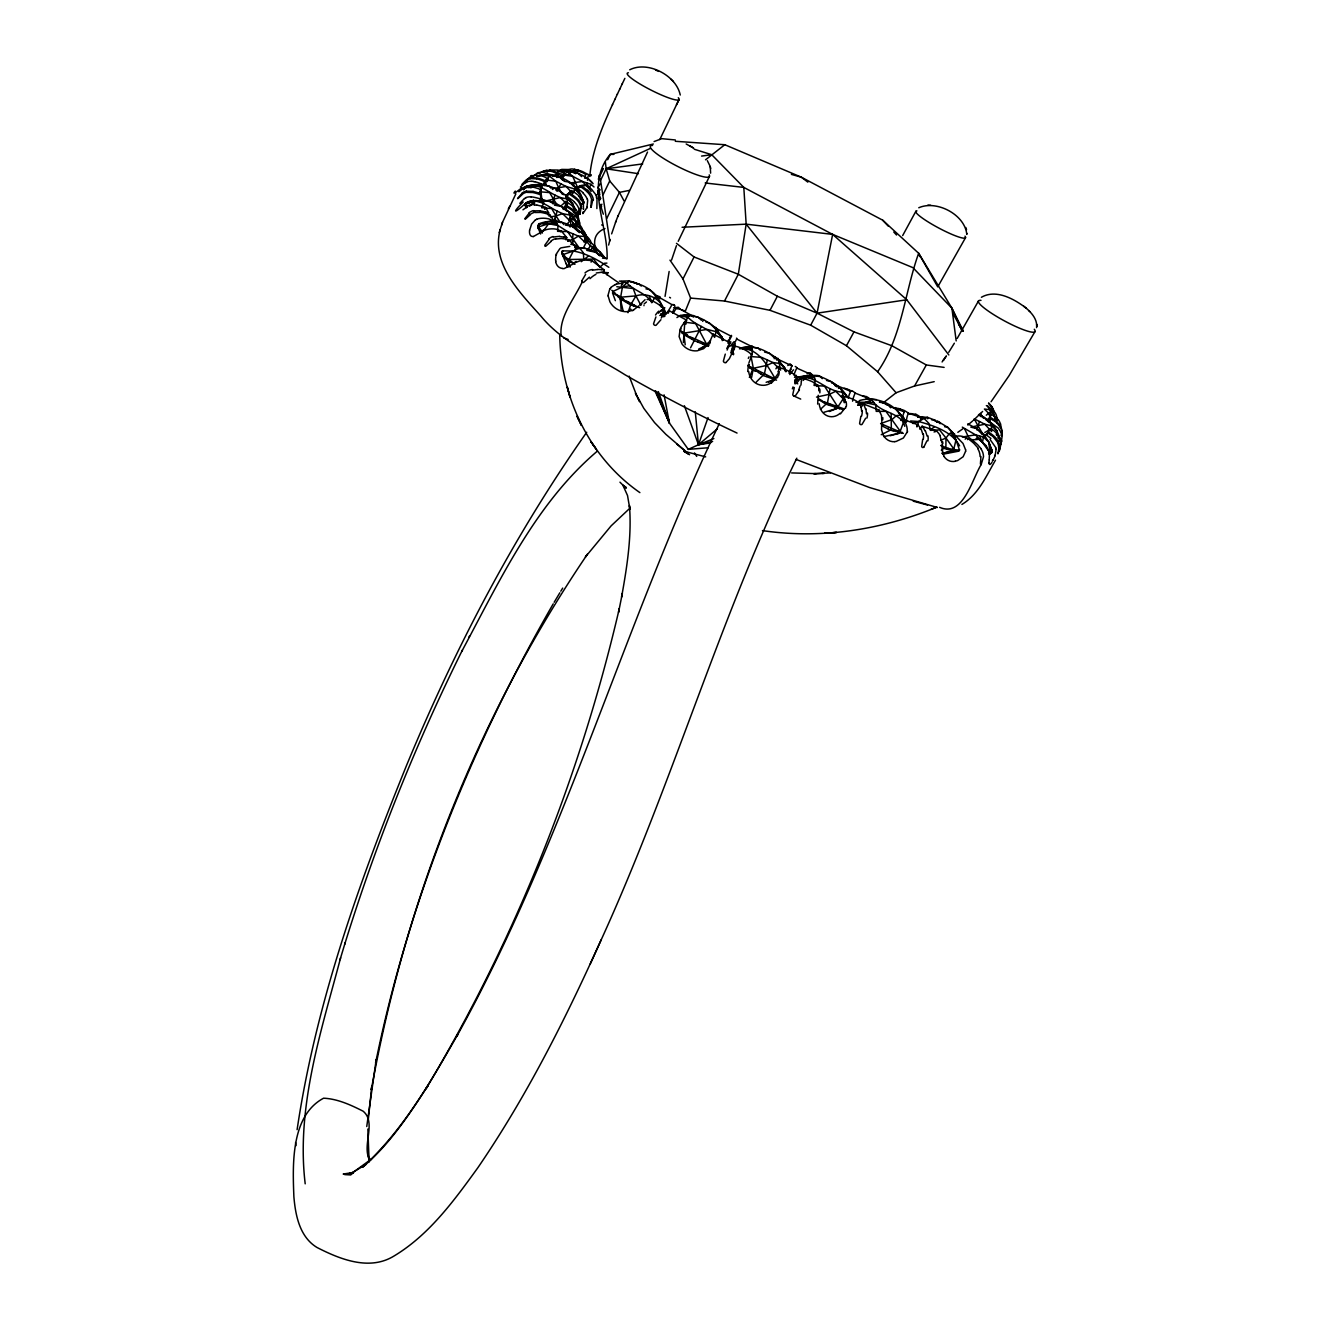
<?xml version="1.0" encoding="UTF-8"?>
<svg xmlns="http://www.w3.org/2000/svg" width="1330" height="1330" viewBox="0 0 1330 1330"><rect width="100%" height="100%" fill="white"/><g stroke="black" fill="none" stroke-linecap="round" stroke-linejoin="round"><path stroke-width="1.5" d="M660.661 306.681L660.678 303.14C656.039 292.201 644.867 284.82 633.462 282.758M1001.756 431.086L1001.124 435.675M998.996 447.528L997.932 453.846L999.046 450.737M563.787 208.627L567.411 204.604L567.012 196.225L568.442 193.715A53.399 52.003 58.8 0 1 575.74 198.835A13.483 13.167 65.6 0 1 580.911 207.729M861.657 411.269L861.175 407.18M1001.989 432.416L1001.606 435.691M733.429 354.778L732.032 351.918L734.509 348.909L732.182 351.07M801.358 381.394L800.943 385.118M940.16 423.721L937.334 421.061L947.725 427.329L954.707 435.11L952.729 432.533L949.371 433.63L945.979 438.002L945.896 447.08L941.274 450.155M980.958 456.523L980.426 463.804A2.028 1.33 -62 0 0 981.058 464.702C971.632 480.496 962.837 517.503 939.595 507.329M367.861 1129.054L369.108 1161.256M988.938 463.039L989.188 460.014M749.438 366.714L749.455 367.645M583.87 202.077L583.155 204.321C582.839 184.488 555.508 169.691 537.187 176.225M660.295 298.319L659.896 296.856M579.78 226.832L579.548 223.191M818.798 390.821L818.815 389.856A26.184 9.144 -57.9 0 0 818.731 389.324M866.512 413.78L865.93 408.776M545.815 185.469L546.098 179.982L551.086 174.529L550.038 175.46M663.437 314.661L664.834 311.087L663.437 314.661L659.796 315.476M732.032 351.918L732.564 350.339M999.262 451.119L999.628 446.597A11.604 11.421 -4.7 0 0 998.414 441.61M540.595 234.013L537.869 227.181L538.75 223.889C556.572 216.657 577.503 225.103 588.359 240.165L581.759 232.418M966.893 233.432L966.794 234.413C964.965 214.596 936.619 199.766 918.764 207.763M683.371 342.575L684.8 322.209L686.613 320.164L669.306 310.771L668.308 311.436M881.823 421.577L881.541 415.658L879.047 410.106L863.768 404.054L864.583 405.534M997.051 420.762L997.001 417.238M572.615 206.034A52.751 51.504 20.4 0 0 566.447 201.961L565.45 201.362L565.533 205.036A58.254 57.306 -11.4 0 1 572.931 209.758M907.193 431.036C907.792 427.495 904.749 419.216 902.039 420.214M368.344 1119.129L371.752 1086.427L371.319 1089.785C405.6 899.546 478.783 714.326 587.428 554.211L585.399 556.971L611.118 525.865L629.04 509.008M796.82 458.185C720.727 614.161 673.18 782.007 601.21 939.778L600.728 940.792C565.416 1019.262 526.53 1096.535 477.886 1167.69C454.112 1200.541 429.208 1234.938 393.813 1256.135C369.324 1271.081 340.098 1259.311 317.022 1247.49C299.682 1237.016 295.459 1215.404 293.88 1196.734C292.633 1164.947 290.622 1115.787 323.589 1098.198C337.537 1098.829 350.871 1104.981 363.156 1111.215C376.191 1122.104 362.957 1143.268 368.61 1157.682M881.674 423.056L881.557 429.889L883.419 435.691M830.12 388.709L827.476 402.741L820.427 409.374M578.55 222.891L578.6 220.331M579.897 214.213L580.512 207.779M778.416 371.403L778.299 372.317M1000.393 427.645L1000.426 425.268M989.237 459.631L989.453 453.43M751.55 377.654L753.345 368.277L751.068 356.59L752.597 350.937L751.201 347.113L739.68 347.911M589.739 176.491C592.066 151.138 601.908 127.347 612.548 104.505M621.16 310.389L620.345 298.851L622.457 286.964L629.073 280.879L636.987 283.24M767.327 359.965L764.401 373.946L756.221 382.092M541.244 189.758L540.662 189.542A51.87 51.321 85.1 0 0 532.499 187.015A24.123 23.674 89.1 0 0 531.518 186.965L530.072 186.815M1036.585 327.629C1037.749 318.601 1030.185 311.253 1023.684 306.183M578.184 222.825L578.367 219.001M967.791 423.854L976.686 428.593L983.917 434.428L988.822 442.142L989.936 452.715L989.038 454.278L991.415 453.065L992.147 450.87L991.332 449.075L990.817 449.972M297.105 1129.685C315.792 1003.817 358.834 882.97 406.515 765.498C454.893 648.608 513.862 535.84 586.713 432.25M583.355 247.978L585.865 243.008L584.286 236.407L578.417 236.092L573.114 239.367L572.349 244.437L572.981 233.831M529.623 230.123L531.634 224.072L535.342 219.949M562.54 180.082L563.305 174.962L569.523 170.456C578.118 173.183 587.378 176.375 593.13 183.69M965.58 451.352L963.136 456.755L957.716 460.513A18.071 12.868 -62.1 0 1 955.339 461.111M581.742 280.946L585.616 274.379M500.18 229.625C490.886 263.855 520.296 292.982 540.977 316.207C563.122 343.19 596.123 356.473 624.917 374.711C661.525 395.592 698.932 415.093 737.053 433.065M710.619 173.149L710.237 166.516L707.327 160.647M694.243 149.226L711.733 154.712L743.803 187.414L746.163 224.155L738.316 274.263L724.518 301.029L690.619 298.086L682.972 278.918L669.971 260.131M524.735 218.835L529.323 212.933M669.14 271.47L665.05 296.407M922.688 439.382L921.673 446.431A1.912 1.463 -63.9 0 0 923.835 447.179M607.112 258.818C608.159 224.837 584.685 184.388 610.221 154.396L653.346 144.006M943.303 453.497L953.311 451.136L956.004 439.947L952.729 432.533L947.725 427.329L944.599 426.714M999.562 440.895L1000.044 439.299C997.101 428.144 989.204 418.85 978.498 414.511M537.752 226.266L540.013 223.673L537.786 225.718M818.216 395.226L817.667 404.087M934.209 381.66L914.575 385.983L896.104 392.749L877.617 371.752C902.289 336.507 904.616 292.467 918.648 253.265L882.688 220.181L801.325 177.189L724.8 144.721L675.308 141.279M577.852 219.616L578.883 209.409A10.574 10.208 -85 0 0 578.716 207.929M693.213 317.105L693.312 315.559A56.475 5.835 -65.8 0 0 692.215 315.659M751.35 354.911C750.386 351.835 737.668 345.817 734.875 346.382M705.183 182.975L743.803 187.414L832.646 234.396L817.069 313.165L810.668 325.185L770.004 310.322L724.518 301.029M926.943 440.812L923.818 447.146M555.94 255.144L555.541 260.198M795.606 383.24L796.138 378.668M672.598 313.082L673.645 309.508M983.635 435.691L983.917 434.428L982.454 442.474L989.936 452.715L991.399 452.715L992.346 451.269L988.822 442.142L983.468 437.038L975.522 434.827L962.305 427.13M1000.875 444.719L1002.271 435.392M527.528 206.599L526.497 207.713C521.393 201.761 533.28 200.132 536.954 200.697M524.486 187.364L523.571 189.608L524.486 187.364C543.804 178.819 568.874 190.772 575.657 210.489M525.217 204.438L527.528 202.027C538.999 198.303 547.744 206.366 557.154 211.121L554.128 221.694M524.352 189.076L524.319 188.029L541.51 184.371L541.825 187.131L539.764 191.769L549.606 192.601L553.812 199.716L552.582 203.457L554.926 195.078C545.782 190.439 537.204 182.609 526.065 186.35L523.804 188.661M564.419 179.583L564.02 181.246L569.506 182.177L573.662 186.217M608.625 245.053L610.038 239.483M540.911 190.938L541.177 193.764A11.787 11.754 13.4 0 0 540.495 196.075M983.485 436.04A11.987 11.754 -3.4 0 0 988.572 432.05C989.686 423.356 999.678 436.257 1001.025 440.28M542.657 185.718L544.884 181.711L542.141 180.614A46.517 45.203 64.1 0 0 536.738 178.752M860.876 416.273L859.596 423.406A1.962 1.712 -63 0 0 862.023 424.403L865.68 418.202M545.35 208.677L545.117 207.281M567.577 267.131L561.692 252.883L562.623 250.655L562.258 252.85L565.582 257.255L574.992 264.271M989.836 428.609L989.088 429.407A10.79 10.258 -61.9 0 1 984.832 432.4M542.091 200.83L541.343 195.061L538.65 194.114A44.671 44.139 -8.8 0 0 532.682 192.518L527.212 192.385M999.279 450.022L1000.459 446.065M560.662 231.753C558.766 228.162 549.456 228.195 544.934 230.107M577.902 218.502L578.001 214.113M564.07 173.681L563.953 172.351A50.922 47.614 -68.9 0 0 557.968 170.057L550.354 169.974M553.047 176.059L557.486 173.748L554.909 172.634M671.567 260.065L676.438 245.684M748.457 364.204L747.726 371.569M996.253 434.594L997.616 435.475L996.602 430.538L991.864 425.916L984.782 424.22L974.242 418.85L978.182 426.165L976.735 429.839L979.512 421.544M581.692 203.872L583.953 202.592M340.613 957.816C321.228 1031.132 295.925 1107.109 305.202 1183.833M586.962 207.081L587.661 200.73A10.308 10.075 -87.1 0 0 587.444 199.3M591.085 262.143L591.617 260.514L583.155 259.982M344.67 944.4C375.775 843.852 414.993 745.814 461.693 651.517C499.648 580.894 535.009 504.186 597.17 451.286M340.048 959.695L345.185 942.687M575.724 173.698L568.442 169.525L561.543 169.409M575.89 248.627L576.289 247.447M709.339 342.741L713.129 334.113L729.937 342.741L729.621 343.722M532.1 175.826C536.988 174.413 545.815 175.859 547.794 179.617A10.441 10.308 87.3 0 0 547.395 181.545M680.162 315.908L689.206 314.878L688.707 316.207L679.979 315.592L688.208 317.538C695.956 325.867 708.441 327.296 714.626 337.371L716.72 328.876C706.745 320.281 693.612 312.766 679.963 315.592L676.92 317.587M499.249 232.584L502.557 222.176L515.857 193.831M501.626 225.119L502.557 222.176M906.91 432.45L903.403 437.986L896.204 441.427A16.459 13.799 -58.6 0 1 894.658 441.56M611.634 233.864L615.873 221.428M554.128 221.678L556.007 215.925L551.684 208.577L541.593 207.746L543.721 202.925L543.371 200.032L540.728 200.182C556.106 201.046 572.1 210.024 577.586 225.003M366.748 1126.527L376.191 1059.628L375.609 1062.903C408.476 901.441 471.236 746.496 553.214 603.853M890.152 435.775L899.546 433.164L903.469 422.358C899.147 404.503 875.556 395.426 859.213 400.646M916.935 426.947L918.714 421.527L924.101 418.385L927.559 417.354L935.705 420.446M995.123 455.625L996.137 449.274M715.606 328.161L731.483 336.357A59.085 3.076 -63.2 0 0 731.35 335.459M627.96 312.716L630.636 304.952L635.923 295.892C646.613 292.317 659.098 297.737 663.587 308.128M794.309 387.529L792.746 394.678A1.978 1.895 -54.7 0 0 793.727 395.941L800.71 399.083M708.042 417.587L698.483 444.735L688.275 449.374L669.389 422.99L655.092 391.186M586.613 208.128L582.889 213.648M748.906 362.841L750.835 357.903M556.273 254.013L559.797 248.743A10.49 10.075 67 0 1 561.027 247.862L569.822 246.382M688.707 316.207L680.794 327.513M617.685 216.707L647.527 152.052M680.179 328.809L679.115 336.59L681.891 343.772A16.741 16.475 -70.7 0 0 683.038 345.235A17.074 16.808 -74.2 0 0 697.169 350.821L703.587 348.693L708.574 343.955M733.977 348.975L729.355 358.734L725.997 362.508M615.524 222.376L618.018 215.859M936.769 422.242L938.348 422.192M622.423 284.603L623.072 283.041L616.605 284.005M690.619 298.086L685.399 310.937L681.475 309.873M712.664 335.26L713.129 334.113M647.095 299.533C650.104 298.519 662.739 306.482 663.238 308.577M844.883 408.244L840.46 413.863M994.807 456.473L992.828 460.562M749.355 377.421L752.464 369.956L747.909 365.617L772.215 377.587L774.875 378.102L778.316 373.298M799.446 389.873L795.34 395.858A1.978 1.895 -60.2 0 1 793.761 395.958M890.618 407.778L890.119 406.315A55.744 31.072 -64.2 0 0 886.578 404.121L885.946 403.938M621.226 281.578L626.812 282.858C634.094 291.054 646.031 292.783 651.833 302.608L656.172 295.293L657.352 297.255L649.755 289.657L645.931 288.859M678.217 241.312L709.439 176.391M835.223 385.85L835.207 384.669A55.361 21.995 -64 0 0 832.563 382.807L832.115 382.724M580.013 214.163L581.127 206.931M728.175 340.779L728.624 339.815M601.875 204.188L601.193 205.618M727.128 350.056L728.807 346.033A12.552 1.48 -67.9 0 0 728.674 345.734M725.282 354.096L723.37 361.178A1.995 1.962 -63.7 0 0 726.014 362.558M920.443 418.119L919.196 416.207A54.447 34.613 -84.3 0 0 915.855 414.262M701.375 326.482L690.553 347.812M590.304 963.801L601.21 939.778M659.813 139.517L678.982 99.65M776.238 359.449L776.487 358.385M612.382 104.854L614.992 99.218M524.685 187.813L525.101 186.898M525.317 187.912L526.946 186.582L529.673 186.782M526.514 187.48L528.143 186.715M524.984 205.435L525.932 203.108M526.115 203.54L526.547 202.609M525.35 205.851L525.649 203.507M525.849 206.616L525.782 204.92M614.826 99.584L617.452 93.981M719.297 423.655C623.737 624.435 564.984 841.441 456.705 1036.436L458.335 1033.493C432.433 1078.73 406.232 1125.13 368.493 1161.722L371.536 1158.945L353.747 1171.896L348.593 1174.124L352.267 1172.644L343.19 1174.041L352.334 1173.592L347.995 1173.808M527.993 203.174L529.673 202.376L526.78 203.623M537.869 227.181L538.085 225.535L539.614 229.292M538.75 224.77L539.199 223.822M617.286 94.347L619.913 88.761M542.407 233.049L538.999 229.093L538.317 226.216M539.997 230.09L539.448 228.128M541.144 231.403L540.346 229.359M619.747 89.127L622.374 83.574M517.553 198.453L522.324 193.05M622.207 83.94L624.867 78.37M583.271 200.082L582.54 201.595L582.374 199.45L583.271 200.082L581.31 196.89M583.637 201.229L583.538 202.742M566.78 196.474L566.264 197.289L567.777 197.073M598.301 179.184L603.404 168.561M607.677 159.716L610.221 154.396L613.911 154.38M562.291 254.645L562.756 253.681M570.287 266.898L568.126 261.179L563.953 256.856L564.419 255.892M609.772 241.013L600.562 180.365L606.148 168.777L605.366 162.144M566.613 259.433L567.095 258.452M597.818 194.463L598.234 193.598L599.198 194.712M731.633 349.192L736.654 338.984A61.23 3.308 -63.3 0 0 736.554 338.103L736.521 338.169M569.772 266.815L568.126 261.179L573.346 251.021C584.352 243.606 596.405 252.683 605.832 258.386L602.49 258.153M599.813 198.868C599.082 201.312 602.424 196.508 598.916 199.118M599.863 199.799L600.595 198.303L597.719 191.404M572.681 262.891L570.188 262.259L570.653 261.295M603.122 194.645L609.722 180.98L606.148 168.777L650.437 148.362M606.696 218.585L619.431 192.368L629.323 190.406M869.355 399.665L869.521 398.684M676.438 104.837L679.065 99.467M615.358 300.663L612.548 292.933L613.379 291.237L622.457 286.964L630.004 285.684M639.697 307.712L630.636 304.952L620.345 298.851L611.8 290.256M616.289 295.327L614.842 292.999M618.284 296.956L618.783 295.975L616.655 294.578M622.939 300.031L623.421 299.05L618.783 295.975M625.532 301.461L623.421 299.05M557.47 171.354L560.944 170.523L567.295 171.703L572.698 176.292L582.573 181.528L591.052 184.321L588.941 188.561L591.168 191.437M628.109 303.107L628.591 302.126L636.837 306.532M633.595 306.033L634.094 305.052M661.376 315.11L663.919 313.681M664.352 312.068L664.568 309.79M663.886 314.578L664.95 312.051M682.972 278.918L694.061 256.973L676.471 243.34M812.032 375.858L812.164 374.744A57.29 17.007 -69.2 0 0 810.236 373.115M508.326 208.86L509.656 206.233M686.047 321.278L686.613 320.164M468.758 637.536L469.606 635.856M461.693 651.517L462.474 650.004M657.868 296.224L656.804 297.039M681.708 332.766L682.207 331.785L679.879 330.355L683.936 334.711L694.626 340.763L708.474 346.382M686.662 335.908L687.161 334.927L682.207 331.785M689.372 337.321L687.161 334.927M692.049 338.951L692.548 337.97L695.49 339.067L708.99 345.401M697.602 341.777L698.1 340.796M703.154 344.287L703.653 343.306M700.644 349.325L710.586 340.729M732.498 350.605L732.996 349.64M732.93 350.522L733.794 348.859M732.015 353.148L732.531 350.954M732.664 353.78L732.896 351.486M770.004 310.322L777.368 296.257L817.069 313.165L853.976 331.868L891.931 345.767L926.312 364.969L944.117 367.396M750.004 368.044L750.519 367.063M752.464 369.956L755.374 371.103L755.889 370.139M755.374 371.103L758.599 371.702M776.52 380.147L763.503 375.625L760.926 373.963L761.442 372.982M766.429 376.473L766.945 375.492M771.699 378.568L772.215 377.587M768.574 382.159L773.994 379.781L774.875 378.102C766.878 364.786 757.817 346.931 739.413 348.809M729.937 342.741L728.258 345.85M583.903 202.792L580.096 194.03L574.311 188.877L566.048 186.449L558.667 187.763L556.871 191.104L560.911 183.823M796.836 377.421L796.321 378.368L797.834 377.354C790.918 377.903 818.964 373.248 820.344 376.606C830.685 380.779 841.075 386.299 846.844 396.257L842.372 392.084L840.56 388.094L838.515 388.36M794.708 381.81L795.157 379.599L796.271 383.489L794.708 381.81L795.589 380.147L813.661 375.758L820.344 376.606L822.256 378.651M795.423 382.475L795.938 381.51M752.065 347.712L752.464 346.714A55.594 4.505 -66.4 0 0 752.115 345.9M915.855 211.304L902.671 235.576M877.617 371.752L846.462 345.734L853.976 331.868M821.74 400.529L819.047 398.967L818.515 399.931L843.885 408.809M843.353 409.773L826.578 404.387L824.035 402.757L824.567 401.793M829.455 405.218L829.987 404.27M834.642 407.279L835.157 406.315M829.405 411.485L836.869 408.476L843.203 398.751L842.372 392.084C825.415 391.436 814.259 373.298 796.205 377.404M839.33 408.809L839.862 407.861M995.488 460.18C986.228 475.957 978.348 494.66 961.906 504.436M727.909 346.482L726.812 348.443M965.53 237.688L938.232 286.017M777.834 367.812C782.057 367.263 792.248 372.383 795.872 375.958M883.17 425.284L882.638 426.232L890.402 430.139L903.353 433.347L880.626 423.588L892.048 419.532L896.403 415.592L900.942 415.093L905.298 421.726L903.835 418.219M888.008 428.709L888.54 427.761M914.575 385.983L926.312 364.969M893.078 430.737L893.61 429.806M897.684 432.267L898.199 431.319M978.531 300.896L957.218 338.402M901.607 433.231L902.139 432.283M729.488 338.136L731.317 335.542M751.766 354.196L751.982 353.83A58.919 6.7 -58.1 0 1 751.317 356.972M959.296 450.521C957.45 449.773 947.492 449.207 943.253 446.448L942.737 447.379L944.982 448.675L953.311 451.136L958.431 451.219L959.795 449.889M947.492 449.158L948.024 448.243M776.487 377.753L771.467 383.023M951.682 450.405L952.214 449.474M955.139 451.053L955.655 450.122M957.7 451.086L958.232 450.155M1035.039 331.552L1009.138 375.559L991.066 401.743M991.798 450.139L991.615 451.768M990.202 453.796L990.734 452.898M991.415 453.065L992.147 450.87M999.163 440.795L999.611 438.817M999.362 441.144L999.861 440.263M655.923 316.906L653.545 323.805A1.962 1.912 -68.6 0 0 656.089 325.252L660.944 319.715M562.158 251.619L561.692 252.883M554.161 602.274L559.847 592.781M861.142 407.213A49.027 20.948 -67.5 0 0 859.679 403.655C856.254 399.781 846.562 396.357 842.522 396.673M954.358 343.207L948.722 352.3M560.794 591.202L562.706 588.093M734.01 341.71L729.887 346.332A1.879 1.729 24.3 0 1 728.208 346.199M519.831 203.34L524.469 198.436M598.35 186.782L600.296 183.673M609.921 288.51L608.093 295.044A13.416 13.317 37.1 0 0 608.176 295.992M581.775 280.946A2.111 1.347 -61.8 0 0 582.075 282.226C574.061 299.25 558.982 316.806 561.144 335.825M801.076 378.335C801.458 377.67 818.997 382.541 816.67 386.448M572.947 185.585L574.926 182.459L582.573 181.528L588.941 188.561L586.813 182.925M595.607 246.981L592.033 243.54A54.497 47.049 -33.8 0 0 586.447 240.298L584.502 240.298M578.068 222.975L577.287 222.343A52.252 48.944 -25.2 0 0 571.119 218.486L569.656 218.619A11.521 11.255 86 0 1 568.708 219.965M577.985 188.212A11.554 10.74 84 0 0 579.664 186.084L575.524 188.145M598.65 255.044L601.044 255.643A55.528 45.004 -63.4 0 1 605.2 257.87A30.091 24.306 -44.3 0 1 606.43 258.835M578.484 195.394A51.87 49.659 52.9 0 0 571.933 190.822L571.002 191.154M596.106 195.061L591.601 189.309A51.654 44.987 70.1 0 0 587.262 185.834L585.15 185.385M566.646 210.938L565.749 206.35A60.715 59.7 -10.8 0 1 572.665 210.739L573.579 211.52M879.047 410.106L878.332 411.136M577.935 230.988L574.294 224.953M945.963 356.473L943.319 360.28L946.378 355.891M999.312 451.053L1001.29 441.676M714.908 328.477L715.673 327.463M702.656 321.345L703.62 319.998M978.232 448.227L973.926 443.455A80.299 70.739 -83.5 0 0 970.335 440.413C966.577 436.722 958.548 434.561 954.475 436.971M942.089 361.959L943.768 359.665M526.547 180.315L530.87 176.375M522.092 184.438L526.963 179.434A11.288 10.956 69.6 0 1 531.568 177.655L536.821 177.954A46.567 45.203 60.8 0 1 543.272 179.982L545.583 180.897L548.126 178.469M936.137 430.754L935.372 431.735M568.758 213.166L569.523 212.152L570.869 224.604M997.666 419.432L996.669 418.368A24.971 23.873 -40.1 0 0 995.954 417.703A53.715 51.272 -31.3 0 0 989.254 412.998L988.007 413.597A10.623 10.391 -48.3 0 1 986.295 415.226M522.291 184.172L526.231 180.232M576.422 188.927L575.707 187.098L572.798 193.598L566.048 186.449L555.757 181.196L549.573 176.258L542.59 174.895L536.971 176.458M658.433 313.215L661.509 309.907M520.412 187.015L525.3 182.526M990.218 422.774L990.069 418.335A11.87 11.272 -21.2 0 1 987.575 420.928M990.318 434.661L987.874 432.932L984.217 436.573M628.325 281.81L629.073 280.879L619.364 281.145M663.82 315.692L666.064 313.248M791.184 369.241L789.355 371.452M640.013 304.62L645.05 299.699M566.248 225.036L569.955 220.863L562.607 213.648L557.154 211.121M803.187 380.43L805.83 377.487L814.492 377.72L815.34 379.698L814.043 385.401L824.5 386.149L837.767 406.814M975.954 439.066L977.051 437.769L985.181 444.735A25.253 23.741 -76.3 0 1 986.395 446.032M531.684 177.671L537.021 173.233M553.995 223.191L556.805 220.248M518.883 191.769L523.538 188.112M639.032 305.717L633.446 309.99M610.836 287.38L615.408 284.404M982.621 411.469L973.444 420.297M547.195 172.119L549.224 170.506M581.277 261.694L588.492 255.992M517.836 198.669L522.424 194.33M589.406 277.155L583.637 282.342A2.111 1.962 -72.1 0 1 582.124 282.276M571.451 190.489L569.107 192.883A11.621 11.388 63.7 0 1 565.998 196.325M927.741 418.834L927.559 417.354L917.683 416.805L924.101 418.385L929.038 423.588L930.451 430.338L934.275 426.747M539.514 173.565L541.011 172.351A10.989 10.341 56.7 0 1 544.818 170.888L550.753 171.221A41.745 38.803 82.9 0 1 554.942 172.567M990.385 423.871L991.399 422.973L991.615 431.535L984.782 424.22L970.784 427.146M529.506 206.266L535.325 201.229L543.371 200.032L550.77 201.528L553.28 203.922M530.803 187.929L533.646 185.502L541.676 185.751M549.091 239.334L544.918 245.019A1.895 0.914 -57.1 0 0 545.899 246.117L551.052 241.511M717.419 428.726L698.483 444.735L684.351 405.716M967.824 425.051L972.629 420.995M705.532 159.8L724.8 144.721M629.738 69.775C647.76 60.581 676.288 75.328 680.245 95.028M522.956 209.824L527.112 206.832L526.181 205.901M880.028 402.292L884.101 402.175L896.104 392.749M981.407 297.272C996.203 288.76 1014.408 299.067 1026.428 308.327M530.354 214.679L525.383 219.151M981.158 464.636L983.518 456.722A13.516 11.987 -79.8 0 0 980.725 448.609M542.274 172.185L553.263 175.311M552.415 189.442L553.995 188.345M957.833 432.317L962.92 428.792M654.077 141.562L661.791 138.669L675.324 139.966M574.76 263.19L564.136 268.594A18.354 10.457 -58.8 0 1 562.224 268.494M591.102 207.264L592.715 200.248M556.173 204.039L554.543 205.119L561.576 206.549L565.882 210.522M559.115 170.706L560.395 169.941M576.056 262.359L581.692 260.165M543.554 230.805L533.33 236.59M881.225 434.677L890.402 430.139L891.316 428.509L891.167 413.464M698.699 349.059L705.665 345.75M577.835 187.946L572.698 176.292L563.305 174.962L558.517 177.123L569.988 173.997M940.809 440.296L945.979 438.002L954.225 449.54M536.655 219.201C541.41 217.372 551.385 217.987 553.33 221.761A11.056 10.623 31.7 0 0 553.081 222.958M713.861 438.584L698.483 444.735L695.274 411.801M632.498 310.422L626.696 311.685A18.587 17.556 -71.2 0 1 624.734 311.652A20.532 19.451 -72.5 0 1 611.534 304.304A18.637 17.756 -69.5 0 1 609.888 301.744L608.159 295.992M936.603 507.229C881.773 529.772 821.342 539.315 762.472 530.604M931.116 509.29L936.802 507.146M913.045 423.555L918.714 421.527C933.693 425.75 951.648 431.236 959.612 445.866M608.857 267.33C598.334 260.082 586.181 253.249 573.346 251.021L563.621 254.379L562.823 256.058L563.953 256.856M542.989 201.645L560.263 197.555L567.445 199.035L572.499 203.556L573.529 206.931M766.13 382.275L773.994 379.781M538.284 172.667L542.64 172.102M589.24 175.045L591.235 174.729M553.23 237.006L559.681 236.341M808.557 373.148L810.203 373.181M531.485 186.765L538.933 184.571L548.725 185.901L551.185 188.262M823.869 412.3L836.869 408.476M567.927 240.846L573.097 239.367M585.582 184.737L580.861 185.552A64.272 59.817 79.3 0 1 586.995 190.024M525.749 203.822L535.325 201.229L543.538 201.478M795.589 380.147L805.83 377.487M944.383 452.848L948.19 451.868M555.857 239.034L561.21 238.519A42.76 35.96 -45.6 0 1 565.716 239.167L568.691 239.766L575.973 247.131M592.449 270.206L597.336 269.541M596.339 272.983L601.226 272.334M546.863 170.356L551.8 170.772A40.798 37.839 80.9 0 1 556.422 172.302L558.916 173.365L564.186 172.567M712.614 441.494L698.483 444.735L710.686 442.89M533.563 210.888L540.279 210.755M776.687 360.014L778.449 359.615L786.279 371.469M988.539 453.031L989.936 452.715M740.544 348.194C754.143 343.655 767.925 351.469 778.449 359.615L780.61 370.106L773.013 362.558L761.641 357.354L751.068 356.59M883.818 436.639L899.546 433.164M962.305 437.021L975.522 434.827L982.454 442.474L979.495 435.924M816.504 397.105L829.604 394.245L835.722 391.286L843.203 398.751L844.234 402.741M753.345 368.277L766.645 365.451L773.013 362.558L779.979 363.489L784.7 367.812L785.797 371.785M799.18 377.221L809.704 375.16L813.661 375.758L814.492 377.72M941.823 453.397L953.311 451.136M942.854 454.228L958.431 451.219L959.346 449.623L956.004 439.947L951.05 433.081M526.497 191.204L533.147 191.354M550.454 216.923L556.007 215.925M535.209 212.517L540.695 212.418A46.567 43.691 -35.8 0 1 546.929 213.847L549.805 214.695L553.496 220.281M530.271 178.553L536.705 178.902M948.822 354.96L906.777 299.765L817.069 313.165L746.163 224.155L682.074 227.264M642.689 163.906L606.148 168.777L638.417 173.698M701.575 156.076L711.733 154.712M684.8 333.015L707.111 329.408L715.856 331.602L721.907 336.922L723.254 339.882M553.064 188.345L558.633 187.746L555.757 181.196L546.098 179.982M876.42 399.599L866.113 398.717M621.193 297.155L635.923 295.892L640.727 304.952M688.275 449.374L708.242 447.745M569.406 182.908L574.926 182.459M822.056 473.43L824.301 473.364L813.777 473.713L830.369 472.898M606.929 263.107L604.402 263.274L599.764 267.131L593.579 259.084L568.941 259.5M930.468 430.355L939.545 429.923L945.979 438.002M904.749 426.315L903.469 422.358C896.137 412.067 881.341 412.416 873.727 402.441L855.938 402.192M531.219 202.426L534.81 203.141M585.865 243.008L578.417 236.092L567.511 231.57L558.068 225.568L556.854 223.573L538.75 223.889M560.944 170.523L569.523 170.456L569.107 171.72L577.985 173.249L581.692 176.641M816.071 473.63L791.616 472.931M562.424 250.871L573.346 251.021M559.498 174.895L563.288 174.945M534.394 205.019L535.907 205.103A25.802 24.721 -65.5 0 1 536.921 205.236M751.899 349.025L743.171 348.776L751.201 347.113L758.2 348.094L760.295 350.222M570.67 171.769L573.762 171.869M616.788 286.731L633.213 288.51L635.923 295.892M927.891 205.136L930.668 205.269M531.102 196.906L532.582 197.023A24.09 22.577 -4.7 0 1 534.045 197.272A52.119 49.626 -6.8 0 1 541.825 199.467L542.424 199.65M542.59 174.895L550.337 175.394M910.618 420.962L918.714 421.527M583.754 259.217L583.405 252.9L579.897 248.344L574.66 247.38L585.05 248.112M604.635 272.417L608.209 272.75M601.276 269.657L604.319 269.973L591.617 260.514M630.171 281.977L633.828 282.293M574.676 247.38L582.474 248.228M531.95 181.296L533.43 181.495M746.163 224.155L832.646 234.396L912.862 267.613L951.914 308.194L963.369 331.17M684.8 322.209L695.64 323.572L706.546 344.071M917.683 416.805L925.846 417.869M584.535 177.987L587.76 178.436L591.784 182.476M551.9 175.76L559.332 176.973L562.839 180.182M687.427 315.293L697.951 317.105L701.475 320.297M350.871 1174.955L344.67 1174.606L353.481 1172.861L349.84 1174.174L365.817 1164.531L362.774 1167.075C389.607 1144.432 409.108 1114.656 428.061 1085.479L425.982 1088.804C514.926 940.343 580.08 777.186 619.281 608.658L618.566 612.282L622.357 593.263L621.592 597.087C626.979 566.962 631.916 536.256 629.439 505.566L629.905 509.34L627.527 495.541L622.822 485.034M775.174 357.155L775.39 357.221A57.772 10.806 -61.4 0 1 776.487 358.369M555.857 190.124L559.265 190.805L563.471 194.695M527.827 187.414L529.24 187.696M574.56 169.193L579.132 170.755A77.705 59.617 -80.7 0 1 582.856 172.75L585.832 174.529A11.421 9.061 -78.9 0 0 584.851 177.555M564.053 236.973L566.746 237.571A12.469 10.707 -45.4 0 0 565.981 239.915M577.569 169.858L582.141 171.42A72.884 55.96 -80.5 0 1 585.383 173.1L591.002 175.743M565.732 225.069L572.399 226.466L579.331 232.617M586.746 250.373L595.774 252.268L599.797 255.792M939.911 422.541L938.548 422.242M705.981 322.126L709.289 322.891L715.606 329.042M931.582 419.731L935.406 420.613M527.528 202.027L528.426 202.243M879.396 402.059L886.794 403.821L890.568 407.312M764.584 352.084L769.438 353.248L773.777 357.305M980.193 416.29L983.701 417.154L989.054 422.524M826.512 380.48L831.45 381.693L837.102 387.03M971.715 427.362L976.686 428.593L982.238 434.262M796.121 459.449L869.604 487.561L937.351 507.495M526.065 186.35L526.946 186.582M705.681 456.872L683.952 451.202M673.645 307.762L677.552 308.826M913.211 501.161L927.509 505.018M791.417 174.396L801.325 177.189L807.842 182.127M660.644 313.797L661.875 314.129M545.882 212.035L548.708 212.916L545.699 207.48M935.622 430.604L922.205 426.282L923.685 428.16M568.143 339.466L563.554 337.787M920.809 417.321L908.44 413.248A67.813 41.862 -71.2 0 0 903.486 410.106M601.625 224.92L602.557 225.219M790.153 364.137L790.303 364.187A63.225 15.278 -65.4 0 1 792.048 365.916L776.604 358.635M795.257 366.482L795.556 366.598A65.769 16.027 -65.4 0 1 797.185 368.26L812.431 375.06M630.171 309.075L631.068 309.375M538.5 192.817L541.177 193.764M865.98 396.423L866.212 396.506A56.525 24.838 -72.3 0 1 869.521 398.684M544.07 223.623L542.673 223.124L551.318 221.029L561.593 221.994L564.036 224.704M922.804 434.228L921.574 430.288A42.743 26.567 -70.7 0 0 919.163 426.514L917.85 424.769L902.721 419.183M846.894 388.826L847.393 389.025A63.009 26.666 -67.7 0 1 850.369 391.186L835.573 385.035M940.659 445.5L943.253 446.448M890.967 406.98L904.101 411.735A70.922 43.674 -71.3 0 0 899.629 408.859M898.448 408.393L899.612 408.892M694.061 256.973L738.316 274.263L777.368 296.257M869.754 398.884L855.19 393.098A58.321 24.771 -67.7 0 0 851.749 390.704M800.893 377.022L802.439 377.637M542.989 184.554L542.407 184.321A53.183 50.873 40.7 0 0 534.909 181.711M915.838 414.312L910.585 413.547A11.255 7.415 -79.9 0 0 909.304 413.996M655.54 70.008L658.683 71.404M593.546 245.884L595.025 246.565M554.926 195.078L560.263 197.555L567.411 204.604M684.335 451.518L687.926 453.73A31.338 17.639 -74.4 0 1 688.358 454.112M752.497 346.931L736.654 338.984M689.755 336.573L692.548 337.97M686.18 143.989L693.03 147.746M578.168 230.639L578.683 230.905A54.995 51.139 -48 0 1 585.483 234.978L585.815 235.36M625.898 300.713L628.591 302.126M568.126 261.179L570.188 262.259M684.086 451.469L685.964 452.483A65.619 56.392 -54.1 0 1 689.555 454.727M566.879 210.606L567.893 211.154A53.715 52.352 -41.1 0 1 574.128 215.111L574.909 215.842M692.016 315.642L677.02 307.463A72.086 12.668 -60.6 0 1 678.765 307.43M821.342 401.261L824.035 402.757M758.2 372.45L760.926 373.963M671.983 304.653L657.22 296.241M612.548 292.933L614.36 293.98M810.668 325.185L846.462 345.734M597.652 191.071L599.664 192.252M693.678 148.145L689.672 145.768M541.593 230.456L543.189 231.387L548.592 223.723L555.657 221.595L556.854 223.573M988.772 412.649L989.836 417.005L992.33 418.568A45.436 43.042 -17.1 0 1 997.334 422.258L1000.576 426.332M990.069 418.335L992.163 419.632M990.468 422.441L998.331 428.194L1002.005 433.996M575.957 187.497L577.353 188.411A50.806 48.745 83.3 0 1 582.706 192.385L583.438 193.149M623.271 485.483L626.264 487.412M988.489 431.984L990.983 433.763A40.731 40.133 12.2 0 1 995.621 437.637L998.448 441.593M597.02 249.309L597.935 249.957M600.079 252.235L598.118 250.904A73.366 61.23 -44.4 0 0 592.166 247.895A12.585 10.823 -47.3 0 1 590.204 250.688M538.999 229.093L538.135 228.428L538.916 226.782L548.592 223.723L558.068 225.568L557.586 231.337L567.511 231.57L579.531 248.311M581.725 229.558L581.277 229.226A58.104 54.214 -35.2 0 0 574.261 225.003M674.077 304.869L673.878 304.736A69.143 12.303 -60.6 0 0 671.949 304.703A12.968 1.812 -60.9 0 1 665.698 314.478M639.88 492.615C588.625 456.905 560.529 396.224 559.731 334.528M687.444 452.865L665.898 434.345L654.56 422.608L643.836 408.377L635.441 393.248L639.713 401.726L638.068 398.518M676.987 444.253L684.169 450.172M572.582 206.083L575.923 209.492A11.505 10.889 33.2 0 1 577.602 212.767M638.566 283.706L641.293 286.083M955.489 435.642L963.02 443.455L965.597 449.856M586.962 190.057L588.326 191.304M832.646 234.396L906.777 299.765M990.085 439.515L995.921 447.794M997.118 423.256L1001.074 428.194M988.689 402.924L991.781 406.631M591.052 184.321L594.028 186.998M673.429 81.496L670.603 78.936M574.56 202.06L573.795 201.362A50.873 50.041 68.5 0 0 567.76 197.106M993.992 437.67L998.065 443.056M598.899 254.678L592.183 247.862M619.963 482.175L626.147 488.343M796.653 382.757L797.767 383.871M995.156 418.85L993.394 413.431L987.575 406.016L993.394 413.431L995.954 419.964M580.196 197.339L581.343 198.536M882.688 220.181L888.224 226.117M893.777 232.035L896.553 235.011M583.022 234.413L588.359 240.165M884.101 402.175L886.694 404.968M652.964 292.467L657.352 297.255M1028.855 310.588L1029.753 311.569M569.739 213.631L575.159 219.683L576.189 223.091M567.228 197.638L572.499 203.556L573.712 208.793M898.947 412.649L903.818 418.202L896.935 410.205M997.882 437.769L998.68 438.684M779.214 361.544L784.7 367.795L784.933 370.804M841.458 390.089L846.828 396.257M566.746 237.571L561.027 230.539M609.722 180.98L619.431 192.368L624.053 200.946M988.705 407.844L993.394 413.431M575.009 187.979L580.096 194.03L580.462 199.749M716.288 330.239L723.271 340.131L716.72 328.876L716.87 330.272M991.631 424.436L996.602 430.538L997.583 435.841M584.967 239.566L590.188 245.684A67.647 56.492 -44.6 0 1 597.054 249.259M873.727 402.441L871.782 400.014L857.634 405.234L865.481 402.707L875.689 404.885L876.237 411.369L885.93 411.352L900.46 431.552M980.293 431.502L982.521 434.295M986.328 446.082L989.204 451.951M660.245 304.952L661.509 306.615M980.858 448.476L977.75 444.835A77.589 68.345 -83.7 0 0 972.396 440.247L969.005 437.553A12.485 11.205 -81.1 0 1 967.459 439.615M694.443 452.915L696.737 456.389M553.829 199.733L557.054 204.704M560.445 222.725L556.023 215.925L562.607 213.648L569.988 215.111L575.159 219.683L575.99 223.274M980.343 413.397L983.518 418.285M919.795 256.64L918.648 253.265L951.914 308.194L961.856 330.522M998.398 436.905L999.063 438.019M958.465 324.005L962.687 331.12M574.028 208.627L574.843 209.99M978.198 426.182L984.2 436.34M597.935 191.271L599.797 194.463L598.051 191.387M558.667 187.763L562.341 194.213M918.648 253.265L937.75 286.898M952.829 313.464L962.887 331.17M944.084 456.506L942.388 451.951M733.163 352.816L733.811 354.046M925.414 430.82L927.21 436.223M570.121 217.921L573.163 223.174A55.66 51.937 -35.4 0 1 580.661 227.729M940.077 436.04L941.923 442.79M843.17 395.609L843.336 395.908A57.838 21.396 -72.8 0 1 845.182 399.998M993.061 408.776L989.304 404.237A45.02 40.848 -32.4 0 0 988.506 403.489M964.732 429.091L968.174 436.44M637.02 396.423L629.173 376.141M655.64 390.837L669.389 422.99L664.069 394.844M566.248 263.54L567.777 267.214M660.678 303.14L664.734 312.899M537.968 225.535L540.911 232.783M657.203 392.167L669.389 422.99L668.541 418.933M649.306 295.942L651.833 302.592M663.188 310.023L663.72 311.453M817.784 384.719L817.884 385.002A56.409 18.62 -60.6 0 1 818.931 389.091M658.35 391.619L669.389 422.99L666.28 413.131M988.822 442.142L990.734 447.695M965.813 227.497L966.528 229.625M598.982 175.444L600.562 180.365M600.196 204.371L603.321 214.213M590.886 207.164L591.335 200.631M296.041 1145.645L295.543 1142.537M710.237 166.516L710.719 168.594M620.345 298.851L623.055 310.638M533.347 199.932L534.211 203.789M845.331 401.145L845.531 402.209M590.553 242.659L590.753 244.022M583.388 203.291L583.438 209.242A14.264 1.53 -87.4 0 0 583.338 208.478M595.441 249.375L595.158 247.679M597.02 198.07L596.871 208.594M582.424 229.891L582.557 231.52M540.628 197.887L541.194 201.961M368.144 1154.124L369.175 1161.855M951.914 308.194L956.187 340.929M683.936 334.711L685.216 344.786M942.222 450.82L941.973 444.32M721.907 336.922L722.29 340.646M954.475 433.713L954.508 437.786M977.75 448.725A13.549 10.889 -85.7 0 1 980.11 456.589M966.561 437.47A12.519 11.039 -78.5 0 1 965.181 439.166M584.967 272.916A14.131 9.576 -60.8 0 1 592.615 269.558M597.37 269.458A88.811 49.958 -54.1 0 1 601.293 269.608M603.105 273.215A13.001 7.681 -54.4 0 1 604.186 269.957M590.005 278.685A14.148 6.201 -50.8 0 1 595.89 274.396M601.21 272.367A83.574 46.866 -54.2 0 1 604.618 272.451M618.6 282.708A151.271 33.998 27.3 0 1 603.321 271.869M606.979 274.878A13.017 7.298 -55.7 0 1 607.744 272.733M573.114 170.955A12.236 8.645 -68 0 1 577.519 170.041M587.461 180.248A11.405 8.795 -78.7 0 1 588.575 175.045M568.11 169.924A12.253 9.875 88.4 0 1 574.51 169.392M572.665 170.772A141.712 29.742 27.7 0 1 582.091 171.886M954.125 436.157A15.062 14.863 -32.2 0 1 953.344 435.093M979.329 439.183A148.827 30.108 29.1 0 1 972.213 439.681M934.391 420.446A51.92 41.962 -64.2 0 1 936.902 421.909M920.476 419.931A11.837 8.978 -69.1 0 1 921.075 418.468M935.007 430.987A11.305 5.054 -58.8 0 1 934.109 432.05M936.22 430.654A54.962 39.135 -56 0 1 940.393 435.741M643.969 305.684A11.638 1.413 -64.8 0 1 643.986 305.451M657.585 297.288A12.219 6.401 -63.4 0 1 657.153 298.203M670.553 297.937A122.759 2.643 31.9 0 1 669.589 297.338M636.721 283.988A53.283 23.325 -65 0 1 637.536 284.138M621.326 285.85A11.372 7.365 -44.1 0 1 621.725 284.62M575.308 250.156A11.255 10.324 -20 0 1 575.674 248.577M570.72 244.288A58.703 45.154 -35.9 0 1 577.237 245.801M563.804 176.308A10.274 9.792 85.2 0 1 564.219 173.715M584.801 185.086A10.79 8.728 -70.5 0 1 584.153 185.967M901.457 419.515A11.405 7.265 -73.8 0 1 900.859 420.43M869.737 401.211A12.003 6.733 -65.7 0 1 870.219 400.197M841.89 395.725A11.621 5.719 -71.3 0 1 841.358 396.639M812.514 377.471A12.103 5.071 -64.4 0 1 812.979 376.506M778.499 366.548A58.936 9.327 -69.6 0 1 778.682 370.139M777.269 366.382A11.721 3.392 -68.5 0 1 775.905 368.809M777.817 358.202A12.153 1.629 -67.1 0 1 777.418 359.216M748.291 358.369A11.754 2.145 -53 0 1 749.023 356.906M716.238 329.042A12.203 3.541 -65.8 0 1 716.006 329.607M685.898 324.171A12.519 2.66 -68.1 0 1 686.047 323.556M683.952 323.473A11.654 4.123 -50.9 0 1 684.717 321.777M584.651 240.381A11.787 11.554 -65.7 0 1 583.654 241.794M544.718 209.425A11.022 9.975 -50.8 0 1 544.884 208.594M556.406 221.861A17.09 13.3 4.6 0 1 554.377 221.212M542.058 201.645A10.956 10.258 57.6 0 1 542.224 200.863M540.446 192.085A10.707 10.441 -50.9 0 1 540.678 190.888M542.707 199.949A11.355 10.69 -52.8 0 1 541.909 198.719M564.851 201.944A11.288 10.707 -85.8 0 1 561.875 205.036M566.514 197.239A10.923 10.806 5.8 0 1 566.065 197.904M566.646 194.645A11.471 10.457 52.3 0 1 565.981 194.828M570.769 190.971A11.022 10.058 -78.1 0 1 566.929 194.562M676.571 307.463A12.968 2.311 -61 0 1 673.728 312.367M668.275 313.198A12.918 1.829 -61.9 0 1 669.389 310.705M661.875 315.991A12.901 2.344 -60.7 0 1 664.784 307.629M663.919 314.944A20.199 4.14 -63.8 0 1 662.041 316.058M665.067 315.958A20.166 4.19 -69 0 1 663.404 316.69M902.654 417.022A12.652 7.847 -69.7 0 1 904.3 411.868M917.866 424.785A12.585 7.431 -68.6 0 1 916.919 426.099M922.072 426.132A12.569 7.83 -70 0 1 919.645 429.058M906.428 422.225A12.652 7.448 -69.8 0 1 908.423 413.231M989.902 417.055A11.854 11.139 -22.9 0 1 986.395 420.33M987.99 433.015A11.953 11.82 -2.3 0 1 983.651 436.622M863.586 403.738A12.785 5.486 -67.1 0 1 860.942 407.346M858.914 402.076A12.801 5.037 -65.9 0 1 858.016 403.456M800.86 377.288A12.884 3.608 -66 0 1 794.991 383.855M795.722 375.476A12.901 3.109 -64.9 0 1 794.509 377.404M735.124 345.684A12.968 1.18 -64.2 0 1 730.652 352.882M728.009 343.356A12.918 1.197 -63.2 0 1 731.45 336.224M789.006 373.281A12.901 3.641 -65 0 1 791.998 365.783M793.91 375.077A12.901 3.142 -65.1 0 1 796.919 367.812M848.307 398.119A12.768 5.453 -66.9 0 1 850.635 391.353M852.563 401.178A12.751 4.971 -67 0 1 855.19 393.115M558.018 177.505A11.455 10.64 83.7 0 1 558.716 173.282M556.688 177.505A11.488 10.79 82.3 0 1 557.37 173.698M544.768 185.568A11.704 11.372 68.3 0 1 545.466 180.847M544.103 185.602A11.687 11.455 68.7 0 1 544.785 181.678M541.044 201.478A11.787 11.754 13.4 0 1 540.579 199.716M540.828 201.445A11.837 11.721 -33.3 0 1 541.194 195.011M548.06 214.878A12.186 11.571 -36.9 0 1 548.592 212.883M549.124 216.241A12.219 11.455 -41.1 0 1 549.589 214.629M567.927 241.312A12.502 10.474 -47.9 0 1 568.392 239.699M590.487 245.834A12.569 10.54 -47.5 0 1 587.394 249.541M574.41 225.019A12.186 11.588 -40.3 0 1 572.632 227.33M573.363 223.29A12.17 11.388 -40.5 0 1 570.005 226.998M565.849 206.416A11.837 11.82 -60.2 0 1 563.205 209.475M565.682 205.119A11.82 11.704 -31 0 1 563.056 208.212M568.542 193.781A11.687 11.372 69 0 1 566.547 196.192M569.09 192.917A55.594 54.148 58.5 0 1 575.907 197.605L576.306 198.02A13.533 13.267 -74.2 0 1 581.543 206.865M579.481 186.017A59.385 55.278 79.7 0 1 586.447 191.154L586.829 191.62A13.366 12.469 82.7 0 1 591.784 200.581M580.944 185.618A11.521 10.806 80.2 0 1 579.298 187.746M599.215 190.19A11.006 8.446 -78 0 1 597.918 190.888M599.298 191.919A11.006 8.695 -80.4 0 1 597.702 192.069M795.224 382.841A19.95 5.519 -55.4 0 1 794.941 382.907M734.226 346.016A19.135 0.931 -60.3 0 1 735.324 343.938M732.68 349.424A19.983 1.779 -54 0 1 731.084 351.02M989.736 451.834A9.243 6.5 77.7 0 1 989.986 453.447M989.154 463.621A17.506 2.294 -70.4 0 1 989.138 462.591M991.964 462.358A19.285 2.643 -68.9 0 1 989.271 463.355M992.945 459.997A17.456 2.677 -69.1 0 1 992.313 461.061M994.89 455.242A13.666 5.137 -80.4 0 1 994.607 456.057M995.621 447.861A9.958 9.227 89.4 0 1 995.838 449.291M986.145 434.893A57.905 54.314 42.1 0 1 990.917 438.501M942.721 441.876A10.324 3.491 -86.6 0 1 942.82 443.821M942.754 451.635A14.031 7.182 -82.5 0 1 942.588 450.538M944.134 456.456A18.005 12.535 -64 0 0 945.48 458.252A20.017 14.031 -61.9 0 0 955.322 461.311M965.63 449.856A9.543 9.094 -14.8 0 1 965.63 451.352M615.308 284.72A26.617 11.771 -53.6 0 1 616.488 284.304M610.204 288.859A9.892 6.933 -78.7 0 1 611.052 287.746M633.529 310.173A14.53 12.668 -40.7 0 1 632.565 310.605M641.675 303.922A10.673 2.909 -40.8 0 1 640.578 305.318M644.136 303.972A62.61 17.539 -68.5 0 1 646.48 301.96M581.725 259.982A26.683 17.772 -57.3 0 1 583.188 259.816M574.643 262.426A9.659 3.325 -37.7 0 1 576.272 261.428M562.258 268.411A20.233 11.638 -60.6 0 1 555.657 261.81M555.89 261.628A18.288 10.756 -60.3 0 1 555.657 260.115M556.223 255.127A14.231 10.607 -44.1 0 1 556.555 254.047M549.057 170.29A9.194 8.013 30.4 0 1 550.204 169.691M560.462 170.44A8.479 5.104 -43.1 0 1 561.526 169.908M997.866 419.266A12.602 11.887 -9.6 0 1 1000.409 423.904M1000.576 423.921A9.576 8.495 32.3 0 1 1000.775 425.284M996.286 416.107A9.659 7.415 -81.5 0 1 996.503 417.387M996.552 415.974A12.336 11.089 -60 0 0 994.308 411.751L993.51 410.687A23.358 20.898 -12.7 0 0 992.496 409.806A53.05 47.913 -16.9 0 0 986.361 405.584M1001.473 440.23A9.825 8.429 52.9 0 1 1001.723 441.693M1001.673 434.112A9.659 8.163 -82.2 0 1 1001.906 435.475M882.804 417.603A10.424 1.347 -81.6 0 1 882.771 419.781M894.641 441.726A16.825 13.849 -61.8 0 1 883.586 435.558M907.526 431.003A10.673 8.961 -36.1 0 1 907.293 432.466M819.646 388.925A13.765 3.308 -69 0 1 819.829 392.865M840.111 413.298A15.827 13.267 -80.1 0 1 819.18 403.771M845.88 406.814A10.773 7.997 -40.5 0 1 845.514 408.277M845.996 401.776A13.899 7.714 -54.9 0 1 846.346 406.415M845.032 400.297A27.066 9.243 -75.9 0 1 845.265 401.278M750.818 357.637A27.531 3.774 -55.4 0 1 750.619 358.152M749.039 365.484A10.823 2.328 -77.5 0 1 749.355 364.437M771.267 382.691A15.927 14.73 -85 0 1 748.674 371.436M777.967 376.307A10.923 6.484 -42.4 0 1 777.385 377.737M779.081 371.502A13.815 5.021 -53.6 0 1 778.599 375.492M778.399 370.804A26.118 3.475 -72.2 0 1 778.316 371.652M680.677 329.574A10.873 4.389 -77.4 0 1 681.176 328.394M710.27 342.508A10.657 4.921 -43.1 0 1 709.505 343.888M543.205 230.223A10.324 6.583 -28.6 0 1 544.735 229.458M533.38 236.491A16.01 6.351 -57.8 0 1 532.565 236.524A16.376 6.583 -59.6 0 1 529.589 230.14M535.392 220.032A10.025 9.975 29 0 1 536.705 219.3M536.938 205.119A55.012 52.685 -52.3 0 1 545.101 207.33M534.461 204.554A13.001 11.987 -30.5 0 0 528.692 205.419A10.025 7.581 -21.3 0 0 527.145 206.067M525.134 203.706A14.813 1.313 -43.7 0 1 515.691 210.971A14.813 1.313 -43.7 0 1 523.189 201.994M524.585 198.619A10.042 9.726 -32.3 0 1 525.865 197.971M525.732 197.621A12.984 12.685 88.1 0 1 531.102 196.89M524.702 187.131A12.452 12.17 5.2 0 1 530.105 186.449M523.222 187.68A9.825 8.296 -6.9 0 1 524.585 187.031M521.826 187.68A14.414 1.214 -41.6 0 1 515.292 191.071M525.45 182.842A9.742 8.761 -40.1 0 1 526.697 182.243M526.597 181.927A12.768 12.369 -80.1 0 1 531.95 181.362M533.43 181.528A24.705 23.308 35.3 0 1 534.876 181.828M530.637 176.075A9.343 8.13 5.7 0 1 531.917 175.477M537.17 173.598A9.526 7.847 -42.2 0 1 538.367 173.05M673.878 305.268A14.763 2.61 -60.8 0 1 674.543 308.277M678.383 308.826A14.863 4.289 -52 0 1 679.879 308.577M898.299 409.391A14.414 8.861 -70.2 0 1 902.588 410.022M894.94 407.612A14.48 10.058 -82.1 0 1 898.249 408.892M597.835 250.123A14.464 12.07 -46.9 0 1 602.557 255.942M599.797 252.634A14.297 12.569 -27.5 0 1 604.834 258.353M588.392 191.237A13.25 12.868 89.5 0 1 593.429 200.148M787.792 365.534A14.78 3.558 -65.1 0 1 790.087 364.287M789.787 374.561A14.78 1.829 -56.6 0 1 793.561 369.773M849.022 390.488A14.68 6.218 -67.2 0 1 851.616 390.97M844.085 388.127A14.613 7.614 -77.1 0 1 846.661 389.407M731.832 346.116A14.813 0.964 -54.7 0 1 732.863 344.769M573.247 210.34A13.649 13.45 -26.4 0 1 578.733 218.935M573.263 211.952A13.716 13.134 39.1 0 1 578.7 220.315M580.512 227.945A14.031 13.084 -39.3 0 1 585.882 235.942M581.426 229.957A13.982 13.3 -2.9 0 1 587.062 238.02M657.751 296.374A58.237 12.469 -50 0 1 659.414 296.557A30.49 6.717 -62.2 0 1 659.697 297.222M660.262 298.352A11.82 2.776 -53.7 0 1 660.229 298.635M597.769 187.58A47.032 40.964 -72.8 0 1 600.196 189.957M601.642 206.649A11.538 5.536 -77.1 0 1 600.711 208.062M596.306 196.823A10.241 7.681 75.9 0 1 596.605 198.12M596.106 195.061A10.341 9.16 77 0 1 596.705 196.707M883.12 403.123A15.894 8.795 -68.9 0 1 885.83 404.17M863.037 395.908A16.01 7.498 -78.3 0 1 865.813 396.905M831.782 382.89A15.644 6.168 -66.9 0 1 831.915 383.057M807.027 373.896A12.469 4.14 -76.2 0 1 808.574 373.032M774.276 357.936A16.043 2.943 -64.7 0 1 774.226 358.751M751.134 346.365A15.744 1.945 -73.6 0 1 751.101 348.26M715.839 327.429A57.822 1.746 -58.9 0 1 715.823 327.779M585.649 235.576A15.561 14.414 -36.3 0 1 590.487 241.079M590.52 241.062A11.205 9.726 -72.1 0 1 590.936 242.525M597.037 250.705A10.873 9.343 9.2 0 0 596.754 249.674A11.787 10.241 -25 0 0 595.591 246.998M574.76 216.042A14.913 14.497 -31 0 1 579.381 221.694A10.707 9.825 -75.9 0 1 579.847 223.124M581.825 228.61A10.69 9.21 31 0 1 582.191 229.907M577.819 223.274A14.746 13.682 -5.2 0 1 582.158 228.544M574.394 202.26A14.414 14.131 62.8 0 1 578.583 207.979M577.27 212.833A10.441 8.678 51.5 0 1 577.652 214.147M583.238 193.399A14.58 13.849 77.8 0 1 587.328 199.35M587.079 207.197A13.915 6.7 -83 0 1 586.73 208.261M583.222 211.753A12.419 1.43 -72.5 0 1 582.623 212.933M582.606 202.01A10.474 8.379 61.7 0 1 582.956 203.324M578.517 196.175A14.73 13.649 54.3 0 1 582.839 201.994M665.964 313.448A44.123 7.847 -60.7 0 1 668.209 311.636M661.21 318.07A12.569 2.111 -60 0 1 664.801 313.531M655.524 315.01A12.519 4.306 -65.7 0 1 658.816 311.12M660.877 311.27A47.448 8.213 -59.8 0 1 662.673 309.724M923.286 433.846A12.236 7.531 -71.1 0 1 923.269 439.332M927.941 435.841A12.203 9.111 -63.4 0 1 927.924 440.812M923.519 428.41A44.289 27.332 -71.9 0 1 925.215 431.086M997.733 443.189A11.455 10.906 61 0 1 998.664 447.528M990.385 434.577A43.973 43.375 6.8 0 1 994.075 437.57M550.82 241.196A12.103 10.125 -45.5 0 1 555.824 238.619M548.725 238.851A12.153 11.205 -57.7 0 1 553.13 236.507M559.631 236.541A45.104 37.722 -44 0 1 563.987 237.172M542.44 171.919A11.056 10.258 85 0 1 546.863 170.29M801.125 378.252A48.645 11.987 -65.3 0 1 801.475 381.211M800.062 385.983A12.502 3.225 -64.3 0 1 798.648 390.122M793.046 386.897A12.485 0.931 -69.7 0 1 792.348 388.875M796.254 375.309A50.241 12.602 -64.4 0 1 796.703 377.753M862.289 410.604A12.386 5.187 -68 0 1 861.591 416.091M867.509 413.098A12.386 7.149 -61.6 0 1 866.944 418.069M864.317 405.983A50.374 21.297 -68.5 0 1 865.597 409.274M735.124 345.916A49.842 2.727 -63.3 0 1 734.36 348.26M730.735 341.644A51.238 3.026 -62.4 0 1 730.636 342.641M991.864 406.598A11.139 10.075 -34.3 0 1 993.045 411.103M993.011 408.809A11.072 10.224 -9.3 0 1 993.892 411.668M1000.592 426.315A11.405 10.806 -22.4 0 1 1001.839 431.086M1000.908 428.277A11.272 10.756 12.3 0 1 1001.906 432.416M992.213 419.549A48.794 46.301 -19 0 1 997.201 423.156M522.324 194.18A11.405 11.272 -12.7 0 1 527.179 192.152M522.258 192.95A11.621 11.338 82.8 0 1 526.464 191.038M533.114 191.47A45.968 45.22 -4.7 0 1 538.434 192.966M526.364 180.415A11.089 10.707 14.4 0 1 530.321 178.802M530.188 214.446A11.771 11.022 -36.8 0 1 535.159 212.218M529.14 212.667A11.82 11.588 -69.8 0 1 533.496 210.589M540.246 210.905A48.163 45.02 -33.2 0 1 545.815 212.218M595.025 246.565A296.257 61.546 28.2 0 1 604.934 228.544M595.607 249.076A296.391 61.579 28.2 0 1 595.291 247.796M1034.291 329.258A32.153 5.17 28.4 0 1 1004.1 320.713A32.153 5.17 28.4 0 1 980.991 300.347M965.015 236.175A28.13 3.99 28 0 1 939.512 228.428A28.13 3.99 28 0 1 916.935 210.872M709.206 174.878A33.184 5.536 27.1 0 1 676.155 165.651A33.184 5.536 27.1 0 1 652.564 145.452M678.283 97.705A29.027 4.223 26.9 0 1 652.348 90.756A29.027 4.223 26.9 0 1 628.408 72.768M826.861 533.13L824.633 533.297L836.587 532.449L826.861 533.13M989.852 409.69L984.416 409.041L991.05 415.775L989.852 409.69M592.997 444.636L590.786 441.543L596.455 449.523L592.997 444.636M578.55 419.416L577.037 416.224L581.376 425.367L578.55 419.416M569.971 396.872L567.395 387.396L569.971 396.872M1036.735 325.418L1036.702 324.271L1036.735 326.532L1036.735 325.418"/></g></svg>
